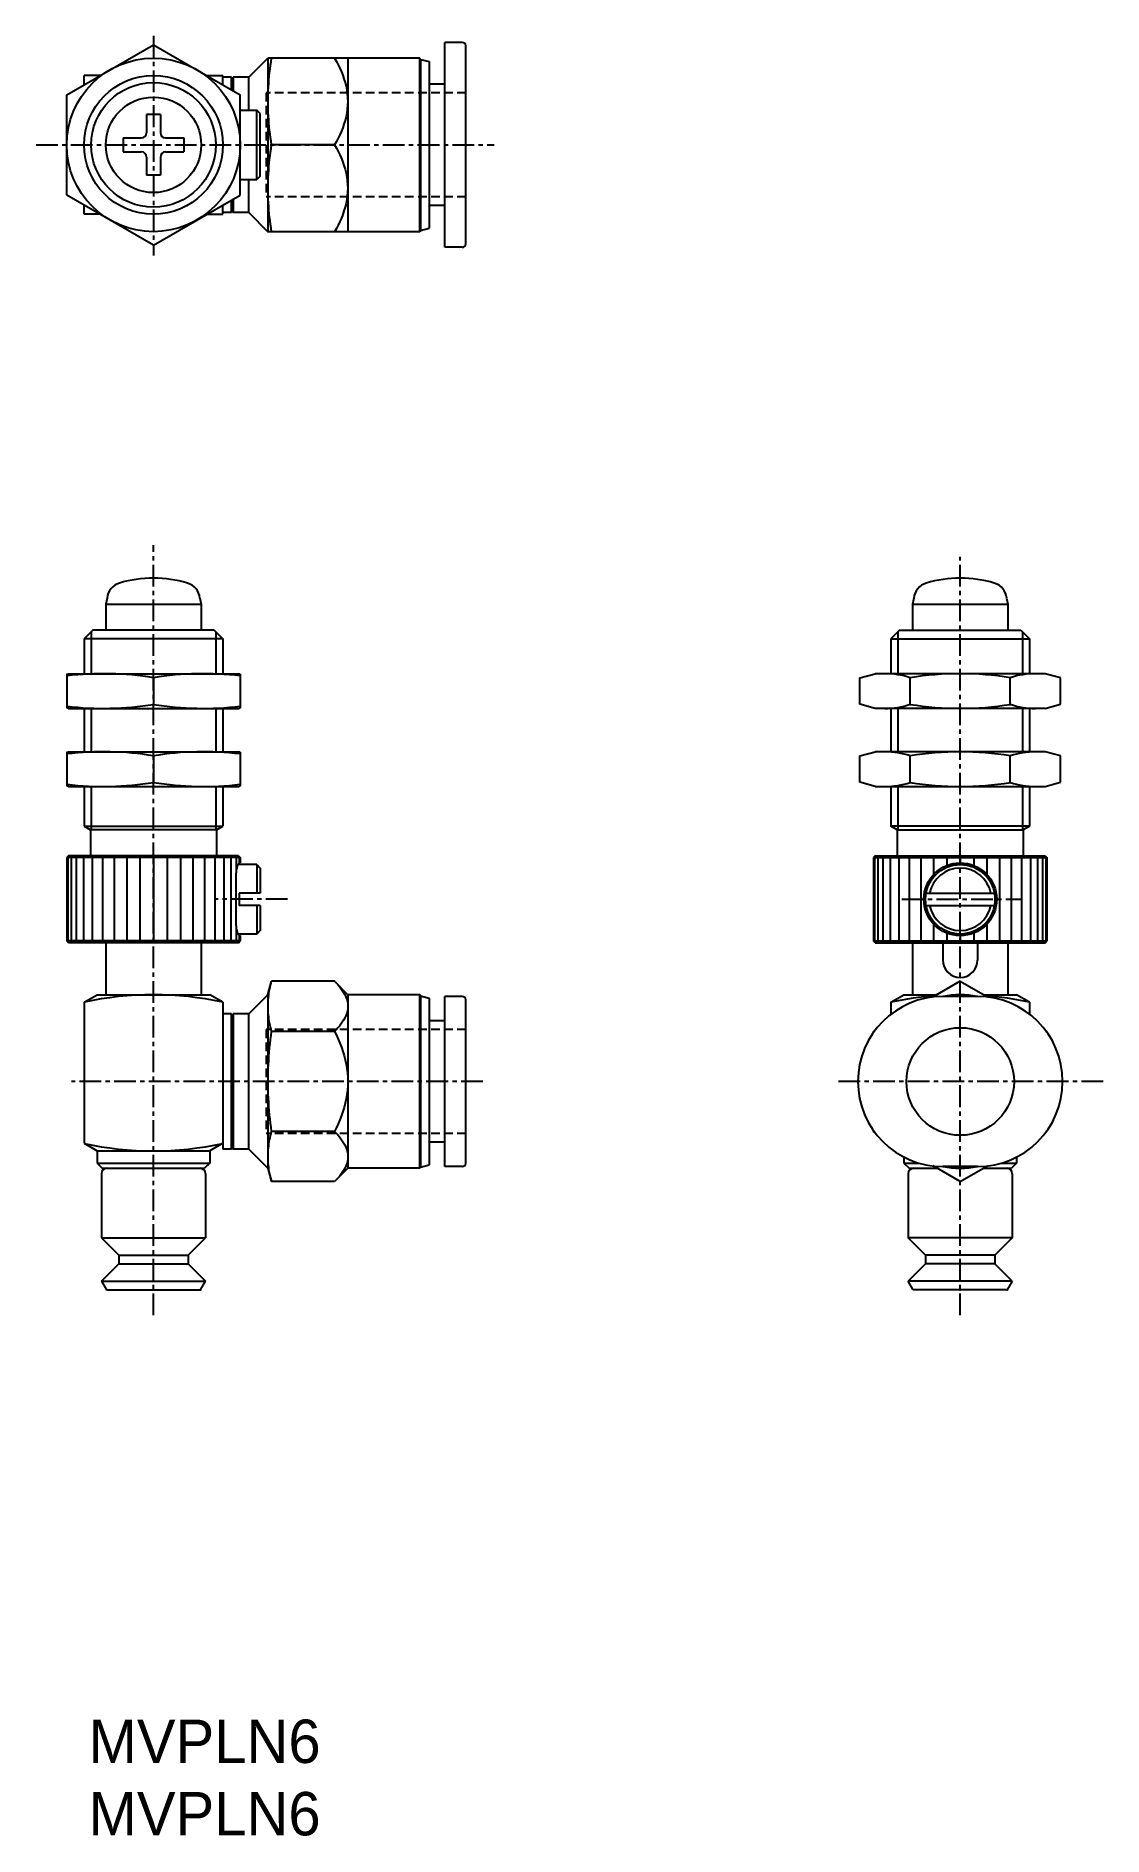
# Model space of a CAD drawing. Extents: x 224 to 286, y -5 to 99.
import ezdxf

# ---------------------------------------------------------------- set-up
doc = ezdxf.new("R2010")
doc.units = 0
doc.linetypes.add('CENTER', pattern=[2, 1.25, -0.25, 0.25, -0.25])
doc.linetypes.add('DASHED', pattern=[0.75, 0.5, -0.25])
doc.layers.get('0').update_dxf_attribs({"linetype": 'CONTINUOUS'})
doc.layers.add('CENTER', color=1, linetype='CENTER')

msp = doc.modelspace()

# ---------------------------------------------------------------- linework, layer by layer
at = {"color": 7, "linetype": 'CONTINUOUS'}
for p, q in [((225.85, 95.69), (230.85, 98.57)), ((230.85, 98.57), (235.85, 95.69)), ((247.65, 86.9), (247.65, 98.7)), ((248.65, 98.7), (247.65, 98.7)), ((236.35, 96.7), (237.45, 97.8)), ((237.45, 97.8), (237.45, 87.8)), ((246.21, 97.8), (237.45, 97.8)), ((242.05, 97.8), (242.05, 87.8)), ((246.21, 87.8), (246.21, 97.8)), ((246.25, 97.73), (246.21, 97.8)), ((246.25, 97.73), (246.25, 87.87)), ((246.25, 97.73), (246.75, 97.6)), ((246.75, 97.6), (246.75, 88)), ((248.85, 87.1), (248.85, 98.5)), ((227.78, 96.8), (226.85, 96.8)), ((226.85, 96.26), (226.85, 96.8)), ((233.92, 96.8), (234.85, 96.8)), ((234.85, 96.26), (234.85, 96.8)), ((235.35, 96.7), (234.85, 96.7)), ((235.35, 96.6), (235.45, 96.7)), ((235.35, 95.97), (235.35, 96.7)), ((236.35, 96.7), (235.45, 96.7)), ((235.45, 96.7), (235.45, 95.92)), ((236.35, 94.8), (236.35, 96.7)), ((225.85, 89.91), (225.85, 95.69)), ((235.85, 89.91), (235.85, 95.69)), ((247.65, 96.3), (246.75, 96.3)), ((230.45, 94.55), (230.45, 93.5)), ((231.25, 94.55), (230.45, 94.55)), ((231.25, 94.55), (231.25, 93.5)), ((235.85, 94.8), (236.8, 94.8)), ((236.8, 90.8), (236.8, 94.8)), ((237, 94.6), (236.8, 94.8)), ((237, 91), (237, 94.6)), ((229.1, 93.2), (229.1, 92.4)), ((229.1, 93.2), (230.15, 93.2)), ((229.1, 92.4), (230.15, 92.4)), ((231.55, 93.2), (232.6, 93.2)), ((231.55, 92.4), (232.6, 92.4)), ((232.6, 93.2), (232.6, 92.4)), ((241.28, 92.8), (237.66, 92.8)), ((230.45, 92.1), (230.45, 91.05)), ((231.25, 92.1), (231.25, 91.05)), ((231.25, 91.05), (230.45, 91.05)), ((235.85, 90.8), (236.8, 90.8)), ((236.35, 88.9), (236.35, 90.8)), ((237, 91), (236.8, 90.8)), ((230.85, 87.03), (225.85, 89.91)), ((226.85, 88.8), (226.85, 89.34)), ((230.85, 87.03), (235.85, 89.91)), ((234.85, 88.8), (234.85, 89.34)), ((235.35, 88.9), (235.35, 89.62)), ((235.45, 89.68), (235.45, 88.9)), ((247.65, 89.3), (246.75, 89.3)), ((227.78, 88.8), (226.85, 88.8)), ((233.92, 88.8), (234.85, 88.8)), ((235.35, 88.9), (234.85, 88.9)), ((235.35, 89), (235.45, 88.9)), ((236.35, 88.9), (235.45, 88.9)), ((236.35, 88.9), (237.45, 87.8)), ((246.21, 87.8), (237.45, 87.8)), ((246.25, 87.87), (246.21, 87.8)), ((246.25, 87.87), (246.75, 88)), ((248.65, 86.9), (247.65, 86.9)), ((228.18, 66.68), (228.1, 66.33)), ((233.53, 66.68), (233.6, 66.33)), ((274.68, 66.68), (274.61, 66.33)), ((280.03, 66.68), (280.11, 66.33)), ((228.1, 66.33), (233.6, 66.33)), ((228.1, 66.33), (228.1, 64.83)), ((233.6, 66.33), (233.6, 64.83)), ((274.61, 66.33), (274.61, 64.83)), ((274.61, 66.33), (280.11, 66.33)), ((280.11, 66.33), (280.11, 64.83)), ((227.35, 64.83), (226.85, 64.33)), ((234.85, 64.33), (226.85, 64.33)), ((226.85, 64.33), (226.85, 62.33)), ((227.26, 64.74), (227.26, 62.33)), ((234.35, 64.83), (227.35, 64.83)), ((234.35, 64.83), (234.85, 64.33)), ((234.45, 64.74), (234.45, 62.33)), ((234.85, 64.33), (234.85, 62.33)), ((273.86, 64.83), (273.36, 64.33)), ((273.36, 64.33), (281.36, 64.33)), ((273.36, 64.33), (273.36, 62.33)), ((273.76, 64.74), (273.76, 62.33)), ((273.86, 64.83), (280.86, 64.83)), ((280.86, 64.83), (281.36, 64.33)), ((280.95, 64.74), (280.95, 62.33)), ((281.36, 64.33), (281.36, 62.33)), ((225.85, 62.31), (225.95, 62.33)), ((225.85, 62.31), (225.85, 60.36)), ((225.95, 62.33), (235.75, 62.33)), ((235.85, 62.31), (235.75, 62.33)), ((235.85, 62.31), (235.85, 60.36)), ((271.58, 62.1), (272.46, 62.33)), ((282.26, 62.33), (272.46, 62.33)), ((283.13, 62.1), (282.26, 62.33)), ((230.85, 62.1), (230.85, 60.57)), ((271.58, 60.57), (271.58, 62.1)), ((274.47, 60.57), (274.47, 62.1)), ((280.24, 60.57), (280.24, 62.1)), ((283.13, 60.57), (283.13, 62.1)), ((225.95, 60.33), (225.85, 60.36)), ((225.95, 60.33), (235.75, 60.33)), ((226.85, 60.33), (226.85, 57.83)), ((227.26, 60.33), (227.26, 57.83)), ((234.45, 60.33), (234.45, 57.83)), ((234.85, 60.33), (234.85, 57.83)), ((235.75, 60.33), (235.85, 60.36)), ((272.46, 60.33), (271.58, 60.57)), ((282.26, 60.33), (272.46, 60.33)), ((273.36, 60.33), (273.36, 57.83)), ((273.76, 60.33), (273.76, 57.83)), ((280.95, 60.33), (280.95, 57.83)), ((281.36, 60.33), (281.36, 57.83)), ((282.26, 60.33), (283.13, 60.57)), ((225.85, 57.81), (225.95, 57.83)), ((225.85, 57.81), (225.85, 55.86)), ((225.95, 57.83), (235.75, 57.83)), ((230.85, 57.6), (230.85, 56.07)), ((235.85, 57.81), (235.75, 57.83)), ((235.85, 57.81), (235.85, 55.86)), ((271.58, 57.6), (272.46, 57.83)), ((271.58, 56.07), (271.58, 57.6)), ((282.26, 57.83), (272.46, 57.83)), ((274.47, 56.07), (274.47, 57.6)), ((280.24, 56.07), (280.24, 57.6)), ((283.13, 57.6), (282.26, 57.83)), ((283.13, 56.07), (283.13, 57.6)), ((272.46, 55.83), (271.58, 56.07)), ((282.26, 55.83), (283.13, 56.07)), ((225.95, 55.83), (225.85, 55.86)), ((225.95, 55.83), (235.75, 55.83)), ((226.85, 55.83), (226.85, 53.55)), ((227.26, 55.83), (227.26, 53.33)), ((234.45, 55.83), (234.45, 53.33)), ((234.85, 55.83), (234.85, 53.55)), ((235.75, 55.83), (235.85, 55.86)), ((272.46, 55.83), (282.26, 55.83)), ((273.36, 55.83), (273.36, 53.55)), ((273.76, 55.83), (273.76, 53.33)), ((280.95, 55.83), (280.95, 53.33)), ((281.36, 55.83), (281.36, 53.55)), ((226.85, 53.55), (234.85, 53.55)), ((226.85, 53.55), (227.23, 53.33)), ((234.48, 53.33), (227.23, 53.33)), ((227.23, 53.33), (227.23, 51.83)), ((234.48, 53.33), (234.85, 53.55)), ((234.48, 53.33), (234.48, 51.83)), ((281.36, 53.55), (273.36, 53.55)), ((273.73, 53.33), (273.36, 53.55)), ((273.73, 53.33), (280.98, 53.33)), ((273.73, 53.33), (273.73, 51.83)), ((281.36, 53.55), (280.98, 53.33)), ((280.98, 53.33), (280.98, 51.83)), ((225.95, 51.83), (225.85, 51.73)), ((235.85, 51.73), (225.85, 51.73)), ((225.85, 51.73), (225.85, 46.93)), ((225.91, 51.73), (225.91, 46.93)), ((235.75, 51.83), (225.95, 51.83)), ((226.1, 51.73), (226.1, 46.93)), ((226.4, 51.73), (226.4, 46.93)), ((226.81, 51.73), (226.81, 46.93)), ((227.32, 51.73), (227.32, 46.93)), ((227.91, 51.73), (227.91, 46.93)), ((228.58, 51.73), (228.58, 46.93)), ((229.31, 51.73), (229.31, 46.93)), ((230.07, 51.73), (230.07, 46.93)), ((230.85, 51.73), (230.85, 46.93)), ((231.64, 51.73), (231.64, 46.93)), ((232.4, 51.73), (232.4, 46.93)), ((233.12, 51.73), (233.12, 46.93)), ((233.79, 51.73), (233.79, 46.93)), ((234.39, 51.73), (234.39, 46.93)), ((234.9, 51.73), (234.9, 46.93)), ((235.31, 51.73), (235.31, 46.93)), ((235.61, 51.73), (235.61, 50.88)), ((236.8, 51.33), (235.72, 51.33)), ((235.75, 51.83), (235.85, 51.73)), ((235.79, 51.73), (235.79, 51.41)), ((235.85, 51.73), (235.85, 51.43)), ((236.8, 51.33), (237, 51.13)), ((236.8, 51.33), (236.8, 49.68)), ((237, 51.13), (237, 49.68)), ((272.46, 51.83), (272.36, 51.73)), ((272.36, 51.73), (282.36, 51.73)), ((272.36, 51.73), (272.36, 46.93)), ((272.42, 51.73), (272.42, 46.93)), ((272.46, 51.83), (282.26, 51.83)), ((272.6, 51.73), (272.6, 46.93)), ((272.9, 51.73), (272.9, 46.93)), ((273.31, 51.73), (273.31, 46.93)), ((273.82, 51.73), (273.82, 46.93)), ((274.42, 51.73), (274.42, 46.93)), ((275.09, 51.73), (275.09, 46.93)), ((275.81, 51.73), (275.81, 50.75)), ((276.58, 51.73), (276.58, 51.28)), ((277.36, 51.73), (277.36, 51.43)), ((278.14, 51.73), (278.14, 51.28)), ((278.9, 51.73), (278.9, 50.75)), ((279.63, 51.73), (279.63, 46.93)), ((280.3, 51.73), (280.3, 46.93)), ((280.89, 51.73), (280.89, 46.93)), ((281.4, 51.73), (281.4, 46.93)), ((281.81, 51.73), (281.81, 46.93)), ((282.11, 51.73), (282.11, 46.93)), ((282.26, 51.83), (282.36, 51.73)), ((282.3, 51.73), (282.3, 46.93)), ((282.36, 51.73), (282.36, 46.93)), ((235.6, 50.74), (235.6, 47.93)), ((237, 49.68), (235.8, 49.68)), ((235.8, 49.68), (235.8, 48.98)), ((237, 48.98), (235.8, 48.98)), ((236.8, 48.98), (236.8, 47.33)), ((237, 48.98), (237, 47.53)), ((275.39, 49.68), (279.33, 49.68)), ((275.39, 48.98), (279.33, 48.98)), ((235.61, 47.79), (235.61, 46.93)), ((275.81, 47.91), (275.81, 46.93)), ((278.9, 47.91), (278.9, 46.93)), ((235.85, 46.93), (225.85, 46.93)), ((225.95, 46.83), (225.85, 46.93)), ((235.75, 46.83), (225.95, 46.83)), ((228.1, 46.83), (228.1, 43.83)), ((233.6, 46.83), (233.6, 43.83)), ((236.8, 47.33), (235.72, 47.33)), ((235.75, 46.83), (235.85, 46.93)), ((235.79, 47.25), (235.79, 46.93)), ((235.85, 47.23), (235.85, 46.93)), ((237, 47.53), (236.8, 47.33)), ((272.36, 46.93), (282.36, 46.93)), ((272.46, 46.83), (272.36, 46.93)), ((272.46, 46.83), (282.26, 46.83)), ((274.61, 46.83), (274.61, 43.83)), ((276.36, 46.83), (276.36, 45.83)), ((276.58, 47.38), (276.58, 46.93)), ((277.36, 47.23), (277.36, 46.93)), ((278.14, 47.38), (278.14, 46.93)), ((278.36, 46.83), (278.36, 45.83)), ((280.11, 46.83), (280.11, 43.83)), ((282.26, 46.83), (282.36, 46.93)), ((237.45, 43.83), (237.66, 44.61)), ((241.28, 44.61), (237.66, 44.61)), ((242.05, 43.83), (241.28, 44.61)), ((277.36, 44.61), (275.79, 43.7)), ((277.36, 44.61), (278.93, 43.7)), ((226.85, 43.4), (227.6, 43.83)), ((227.6, 43.83), (234.1, 43.83)), ((234.85, 43.4), (234.1, 43.83)), ((236.35, 42.73), (237.45, 43.83)), ((237.45, 43.83), (237.45, 33.83)), ((242.05, 43.83), (242.05, 33.83)), ((246.21, 43.83), (242.05, 43.83)), ((246.21, 33.83), (246.21, 43.83)), ((246.25, 43.77), (246.21, 43.83)), ((246.25, 43.77), (246.25, 33.9)), ((246.25, 43.77), (246.75, 43.63)), ((246.75, 43.63), (246.75, 34.03)), ((247.65, 33.93), (247.65, 43.73)), ((248.65, 43.73), (247.65, 43.73)), ((273.36, 43.4), (274.11, 43.83)), ((274.11, 43.83), (276.02, 43.83)), ((278.36, 43.73), (276.36, 43.73)), ((278.7, 43.83), (280.61, 43.83)), ((281.36, 43.4), (280.61, 43.83)), ((226.85, 43.4), (226.85, 35.27)), ((234.85, 43.4), (234.85, 34.93)), ((235.35, 42.73), (234.85, 42.73)), ((235.35, 42.63), (235.45, 42.73)), ((235.35, 34.93), (235.35, 42.73)), ((236.35, 42.73), (235.45, 42.73)), ((235.45, 42.73), (235.45, 34.93)), ((236.35, 34.93), (236.35, 42.73)), ((248.85, 34.13), (248.85, 43.53)), ((273.36, 43.4), (273.36, 42.71)), ((281.36, 43.4), (281.36, 42.71)), ((241.28, 41.72), (237.66, 41.72)), ((247.65, 42.33), (246.75, 42.33)), ((272.43, 41.76), (272.36, 41.72)), ((272.36, 41.66), (272.36, 41.72)), ((282.29, 41.76), (282.36, 41.72)), ((282.36, 41.66), (282.36, 41.72)), ((226.85, 35.27), (227.6, 34.83)), ((234.85, 35.27), (234.1, 34.83)), ((241.28, 35.95), (237.66, 35.95)), ((247.65, 35.33), (246.75, 35.33)), ((272.36, 35.95), (272.36, 36)), ((272.43, 35.9), (272.36, 35.95)), ((282.29, 35.9), (282.36, 35.95)), ((282.36, 35.95), (282.36, 36)), ((227.6, 34.83), (234.1, 34.83)), ((227.6, 34.83), (227.6, 34.13)), ((234.1, 34.83), (234.1, 34.13)), ((235.35, 34.93), (234.85, 34.93)), ((235.35, 35.03), (235.45, 34.93)), ((236.35, 34.93), (235.45, 34.93)), ((236.35, 34.93), (237.45, 33.83)), ((274.11, 34.48), (274.11, 34.13)), ((280.61, 34.48), (280.61, 34.13)), ((227.6, 34.13), (234.1, 34.13)), ((227.6, 34.13), (227.9, 33.83)), ((227.85, 33.53), (227.85, 29.83)), ((227.9, 33.83), (233.8, 33.83)), ((234.1, 34.13), (233.8, 33.83)), ((233.85, 33.53), (233.85, 29.83)), ((237.45, 33.83), (237.66, 33.06)), ((242.05, 33.83), (241.28, 33.06)), ((246.21, 33.83), (242.05, 33.83)), ((246.25, 33.9), (246.21, 33.83)), ((246.25, 33.9), (246.75, 34.03)), ((248.65, 33.93), (247.65, 33.93)), ((274.11, 34.13), (274.97, 34.13)), ((274.11, 34.13), (274.41, 33.83)), ((274.36, 33.53), (274.36, 29.83)), ((274.41, 33.83), (276.02, 33.83)), ((277.36, 33.06), (275.79, 33.97)), ((278.36, 33.93), (276.36, 33.93)), ((277.36, 33.06), (278.93, 33.97)), ((278.7, 33.83), (280.31, 33.83)), ((279.74, 34.13), (280.61, 34.13)), ((280.61, 34.13), (280.31, 33.83)), ((280.36, 33.53), (280.36, 29.83)), ((241.28, 33.06), (237.66, 33.06)), ((227.85, 29.83), (233.85, 29.83)), ((227.85, 29.83), (228.85, 28.83)), ((232.85, 28.83), (233.85, 29.83)), ((275.36, 28.83), (274.36, 29.83)), ((280.36, 29.83), (274.36, 29.83)), ((280.36, 29.83), (279.36, 28.83)), ((227.85, 27.33), (228.85, 28.33)), ((228.85, 28.83), (228.85, 28.33)), ((228.85, 28.83), (232.85, 28.83)), ((228.85, 28.33), (232.85, 28.33)), ((232.85, 28.83), (232.85, 28.33)), ((232.85, 28.33), (233.85, 27.33)), ((275.36, 28.33), (274.36, 27.33)), ((275.36, 28.83), (275.36, 28.33)), ((279.36, 28.83), (275.36, 28.83)), ((279.36, 28.33), (275.36, 28.33)), ((279.36, 28.83), (279.36, 28.33)), ((280.36, 27.33), (279.36, 28.33)), ((227.85, 27.33), (233.85, 27.33)), ((227.85, 27.33), (228.14, 26.83)), ((233.56, 26.83), (233.85, 27.33)), ((280.36, 27.33), (274.36, 27.33)), ((274.65, 26.83), (274.36, 27.33)), ((280.36, 27.33), (280.07, 26.83)), ((228.14, 26.83), (233.56, 26.83)), ((280.07, 26.83), (274.65, 26.83))]:
    msp.add_line(p, q, dxfattribs=at)
at = {"color": 3, "linetype": 'DASHED'}
for p, q in [((237.35, 95.8), (237.35, 89.8)), ((248.85, 95.8), (237.35, 95.8)), ((248.85, 89.8), (237.35, 89.8)), ((248.85, 41.83), (237.35, 41.83)), ((237.35, 41.83), (237.35, 35.83)), ((248.85, 35.83), (237.35, 35.83))]:
    msp.add_line(p, q, dxfattribs=at)
at = {"color": 7, "linetype": 'CONTINUOUS'}
for points in [[(237.66, 92.8, -0.027176), (237.48, 94.46, -0.027881), (237.48, 96.14, -0.02718), (237.66, 97.8)], [(241.28, 97.8, -0.083554), (241.95, 96.18, -0.112983), (241.95, 94.42, -0.083553), (241.28, 92.8)], [(237.66, 87.8, -0.027176), (237.48, 89.46, -0.027881), (237.48, 91.14, -0.02718), (237.66, 92.8)], [(241.28, 92.8, -0.083554), (241.95, 91.18, -0.112983), (241.95, 89.42, -0.083553), (241.28, 87.8)], [(235.85, 51.43, 0.024519), (235.83, 51.43, 0.024519), (235.8, 51.42, 0.024519), (235.78, 51.4, 0.024519), (235.76, 51.38, 0.024519), (235.74, 51.35, 0.024519), (235.71, 51.31, 0.024519), (235.69, 51.27, 0.024519), (235.68, 51.23, 0.024519), (235.66, 51.18, 0.024519), (235.65, 51.12, 0.024519), (235.63, 51.06, 0.024519), (235.62, 51, 0.024519), (235.61, 50.94, 0.024519), (235.61, 50.87, 0.024519), (235.6, 50.8, 0.024519), (235.6, 50.74, -1)], [(235.6, 47.93, 0.024549), (235.6, 47.86, 0.024549), (235.61, 47.79, 0.024549), (235.61, 47.73, 0.024549), (235.62, 47.66, 0.024549), (235.63, 47.6, 0.024549), (235.65, 47.54, 0.024549), (235.66, 47.49, 0.024549), (235.68, 47.44, 0.024549), (235.69, 47.39, 0.024549), (235.71, 47.35, 0.024549), (235.74, 47.31, 0.024549), (235.76, 47.29, 0.024549), (235.78, 47.26, 0.024549), (235.8, 47.25, 0.024549), (235.83, 47.24, 0.024549), (235.85, 47.23, -1)], [(237.66, 41.72, -0.045557), (237.48, 42.67, -0.049092), (237.48, 43.65, -0.045574), (237.66, 44.61)], [(241.28, 44.61, -0.103304), (241.94, 43.71, -0.216611), (241.94, 42.62, -0.103323), (241.28, 41.72)], [(237.66, 35.95, -0.023634), (237.48, 37.87, -0.024092), (237.48, 39.8, -0.023636), (237.66, 41.72)], [(241.28, 41.72, -0.076016), (241.96, 39.83, -0.096022), (241.96, 37.83, -0.076035), (241.28, 35.95)], [(237.66, 33.06, -0.045557), (237.48, 34.01, -0.049092), (237.48, 34.99, -0.045574), (237.66, 35.95)], [(241.28, 35.95, -0.103304), (241.94, 35.05, -0.216609), (241.94, 33.96, -0.103325), (241.28, 33.06)]]:
    msp.add_lwpolyline(points, format="xyb", dxfattribs=at)
for centre, radius in [((230.85, 92.8), 5), ((230.85, 92.8), 4), ((230.85, 92.8), 3.59), ((230.85, 92.8), 2.75), ((277.36, 49.33), 2.1), ((277.36, 49.33), 2), ((277.36, 38.83), 3.1)]:
    msp.add_circle(centre, radius, dxfattribs=at)
for centre, radius, start, end in [((248.65, 98.5), 0.2, 0, 90), ((230.15, 93.5), 0.3, 270, 360), ((231.55, 93.5), 0.3, 180, 270), ((230.15, 92.1), 0.3, 0, 90), ((231.55, 92.1), 0.3, 90, 180), ((248.65, 87.1), 0.2, 270, 0), ((229.17, 66.59), 1, 106.2571, 175.0001), ((230.85, 60.83), 7, 90, 106.257), ((230.85, 60.83), 7, 73.743, 90), ((232.53, 66.59), 1, 4.9999, 73.743), ((275.68, 66.59), 1, 106.2571, 175.0001), ((277.36, 60.83), 7, 90, 106.257), ((277.36, 60.83), 7, 73.743, 90), ((279.04, 66.59), 1, 4.9999, 73.743), ((227.97, 44.41), 17.92, 80.7293, 96.7728), ((233.74, 44.41), 17.92, 83.2272, 99.2707), ((273.03, 57.76), 4.57, 71.5785, 90), ((277.36, 44.41), 17.92, 80.7293, 99.2707), ((281.69, 57.76), 4.57, 90, 108.4215), ((227.97, 78.25), 17.92, 263.2272, 279.2707), ((233.74, 78.25), 17.92, 260.7293, 276.7728), ((273.03, 64.9), 4.57, 269.88, 288.4215), ((277.36, 78.25), 17.92, 260.7293, 279.2707), ((281.69, 64.9), 4.57, 251.5785, 270.12), ((227.97, 39.91), 17.92, 80.7293, 96.7728), ((233.74, 39.91), 17.92, 83.2272, 99.2707), ((273.03, 53.26), 4.57, 71.5785, 90), ((277.36, 39.91), 17.92, 80.7293, 99.2707), ((281.69, 53.26), 4.57, 90, 108.4216), ((227.97, 73.75), 17.92, 263.2272, 279.2707), ((233.74, 73.75), 17.92, 260.7293, 276.7728), ((273.03, 60.4), 4.57, 269.88, 288.4216), ((277.36, 73.75), 17.92, 260.7293, 279.2707), ((281.69, 60.4), 4.57, 251.5784, 270.12), ((277.36, 49.33), 1.8, 11.2123, 168.7877), ((277.36, 49.33), 1.8, 191.2123, 348.7877), ((277.36, 45.83), 1, 180, 270), ((277.36, 45.83), 1, 270, 0), ((230.85, 25.14), 18.69, 77.6432, 102.3568), ((248.65, 43.53), 0.2, 0, 90), ((276.36, 38.83), 4.9, 90, 270), ((277.36, 25.14), 18.69, 94.4041, 102.3568), ((277.36, 38.83), 5, 78.5215, 101.4785), ((278.36, 38.83), 4.9, 270, 90), ((277.36, 25.14), 18.69, 77.6432, 85.5959), ((230.85, 53.52), 18.69, 257.6432, 282.3568), ((228.15, 33.53), 0.3, 90, 180), ((233.55, 33.53), 0.3, 0, 90), ((248.65, 34.13), 0.2, 270, 0), ((274.66, 33.53), 0.3, 90, 180), ((277.36, 38.83), 5, 258.5215, 281.4785), ((280.06, 33.53), 0.3, 0, 90)]:
    msp.add_arc(centre, radius, start, end, dxfattribs=at)
for p in [(230.85, 92.8), (248.85, 92.8), (230.85, 26.83), (233.56, 26.83), (277.36, 26.83), (280.07, 26.83)]:
    msp.add_point(p, dxfattribs=at)
at = {"layer": 'CENTER', "color": 1, "linetype": 'CENTER'}
for p, q in [((230.85, 99.08), (230.85, 86.42)), ((224.08, 92.8), (250.49, 92.8)), ((230.85, 25.36), (230.85, 69.74)), ((277.36, 25.36), (277.36, 69.06)), ((238.58, 49.33), (234.39, 49.33)), ((273.99, 49.33), (280.9, 49.33)), ((249.83, 38.83), (226.13, 38.83)), ((285.59, 38.83), (270.28, 38.83))]:
    msp.add_line(p, q, dxfattribs=at)

# ---------------------------------------------------------------- texts
at = {"color": 7, "linetype": 'CONTINUOUS'}
for p in [(227.11, -0.44), (227.11, -4.61)]:
    msp.add_text('MVPLN6', height=2.5, dxfattribs=at).set_placement(p)

doc.saveas('drawing.dxf')
